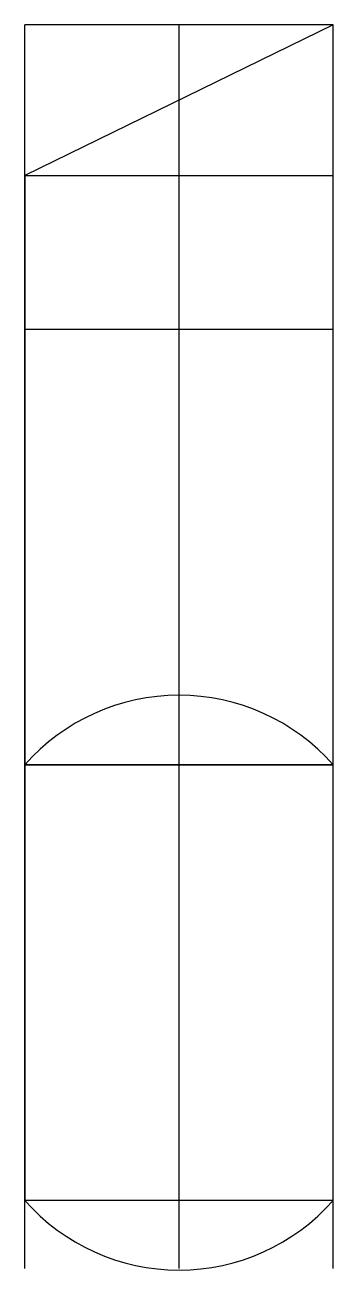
# Model space of a CAD drawing. Extents: x 0 to 4, y -14.2 to 1.9.
import ezdxf

# ---------------------------------------------------------------- set-up
doc = ezdxf.new("R2010")
doc.units = 0
doc.layers.get('0').update_dxf_attribs({"linetype": 'CONTINUOUS'})

msp = doc.modelspace()

# ---------------------------------------------------------------- linework, layer by layer
at = {"linetype": 'CONTINUOUS'}
for p, q in [((4, 1.95), (0, 1.95)), ((0, -14.17), (0, 1.95)), ((4, 1.95), (0, 0)), ((2, -14.17), (2, 1.95)), ((4, -14.17), (4, 1.95)), ((4, -7.64), (4, 1.95)), ((0, 0), (4, 0)), ((0, 0), (0, -7.64)), ((4, -2), (0, -2)), ((4, -7.64), (0, -7.64)), ((0, -7.64), (4, -7.64)), ((0, -7.64), (0, -13.29)), ((4, -13.29), (4, -7.64)), ((4, -13.29), (0, -13.29))]:
    msp.add_line(p, q, dxfattribs=at)
for centre, start, end in [((2, -9.409), 41.4907, 138.5093), ((2, -11.521), 221.4907, 318.5093)]:
    msp.add_arc(centre, 2.67, start, end, dxfattribs=at)

doc.saveas('drawing.dxf')
